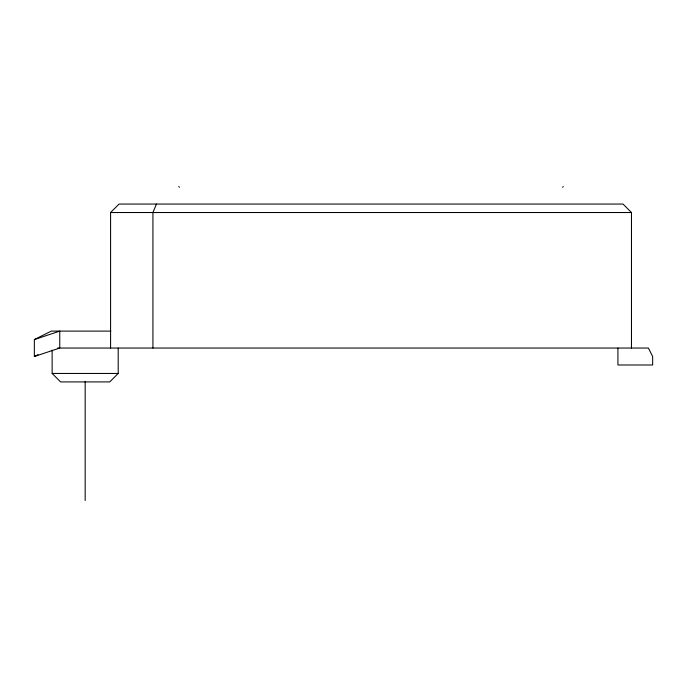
<?xml version="1.0" encoding="UTF-8"?>
<svg xmlns="http://www.w3.org/2000/svg" width="687" height="687" viewBox="0 0 687 687"><rect width="100%" height="100%" fill="white"/><g stroke="black" fill="none" stroke-linecap="round" stroke-linejoin="round"><path stroke-width="1.03" d="M156.438 204.056L152.926 212.523L152.926 348.043M562.662 187.285L563.237 186.503M110.581 348.043L110.581 212.523L119.049 204.056L623.006 204.056L631.473 212.523L631.473 348.043M118.198 348.043L118.198 373.453L109.731 381.92L60.611 381.92L52.135 373.453L52.135 350.164M34.35 339.576L59.76 331.1L59.76 348.043L34.35 356.51L34.35 339.576L51.293 331.1L110.839 331.1M34.35 356.51L38.111 354.629M110.581 212.523L631.473 212.523M57.614 348.043L648.416 348.043L652.65 356.51L652.65 364.986L617.922 364.986L617.922 348.043M52.135 373.453L118.198 373.453M178.818 186.503L179.393 187.285M85.171 381.491L85.171 500.497"/></g></svg>
